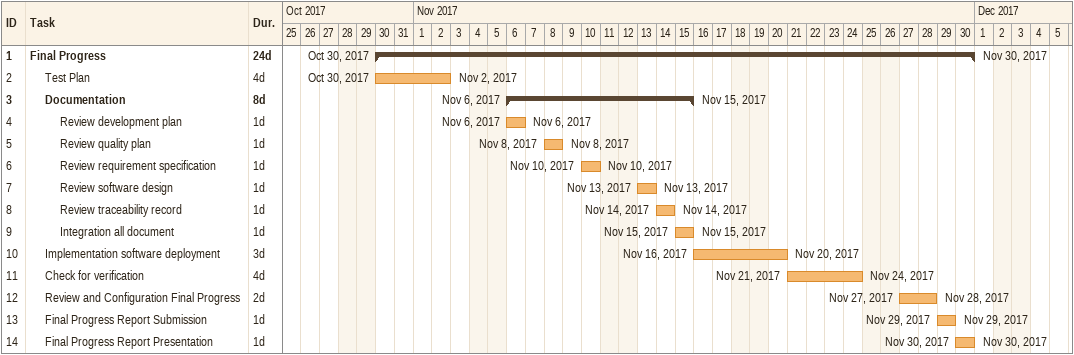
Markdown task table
| ID | Level | Task | Duration | Start | Finish |
|---|---|---|---|---|---|
| 1 | 1 | **Final Progress** | 24d | 2017-10-30 | 2017-11-30 |
| 2 | 2 | Test Plan | 4d | 2017-10-30 | 2017-11-02 |
| 3 | 2 | **Documentation** | 8d | 2017-11-06 | 2017-11-15 |
| 4 | 3 | Review development plan | 1d | 2017-11-06 | 2017-11-06 |
| 5 | 3 | Review quality plan | 1d | 2017-11-08 | 2017-11-08 |
| 6 | 3 | Review requirement specification | 1d | 2017-11-10 | 2017-11-10 |
| 7 | 3 | Review software design | 1d | 2017-11-13 | 2017-11-13 |
| 8 | 3 | Review traceability record | 1d | 2017-11-14 | 2017-11-14 |
| 9 | 3 | Integration all document | 1d | 2017-11-15 | 2017-11-15 |
| 10 | 2 | Implementation software deployment | 3d | 2017-11-16 | 2017-11-20 |
| 11 | 2 | Check for verification | 4d | 2017-11-21 | 2017-11-24 |
| 12 | 2 | Review and Configuration Final Progress | 2d | 2017-11-27 | 2017-11-28 |
| 13 | 2 | Final Progress Report Submission | 1d | 2017-11-29 | 2017-11-29 |
| 14 | 2 | Final Progress Report Presentation | 1d | 2017-11-30 | 2017-11-30 |
